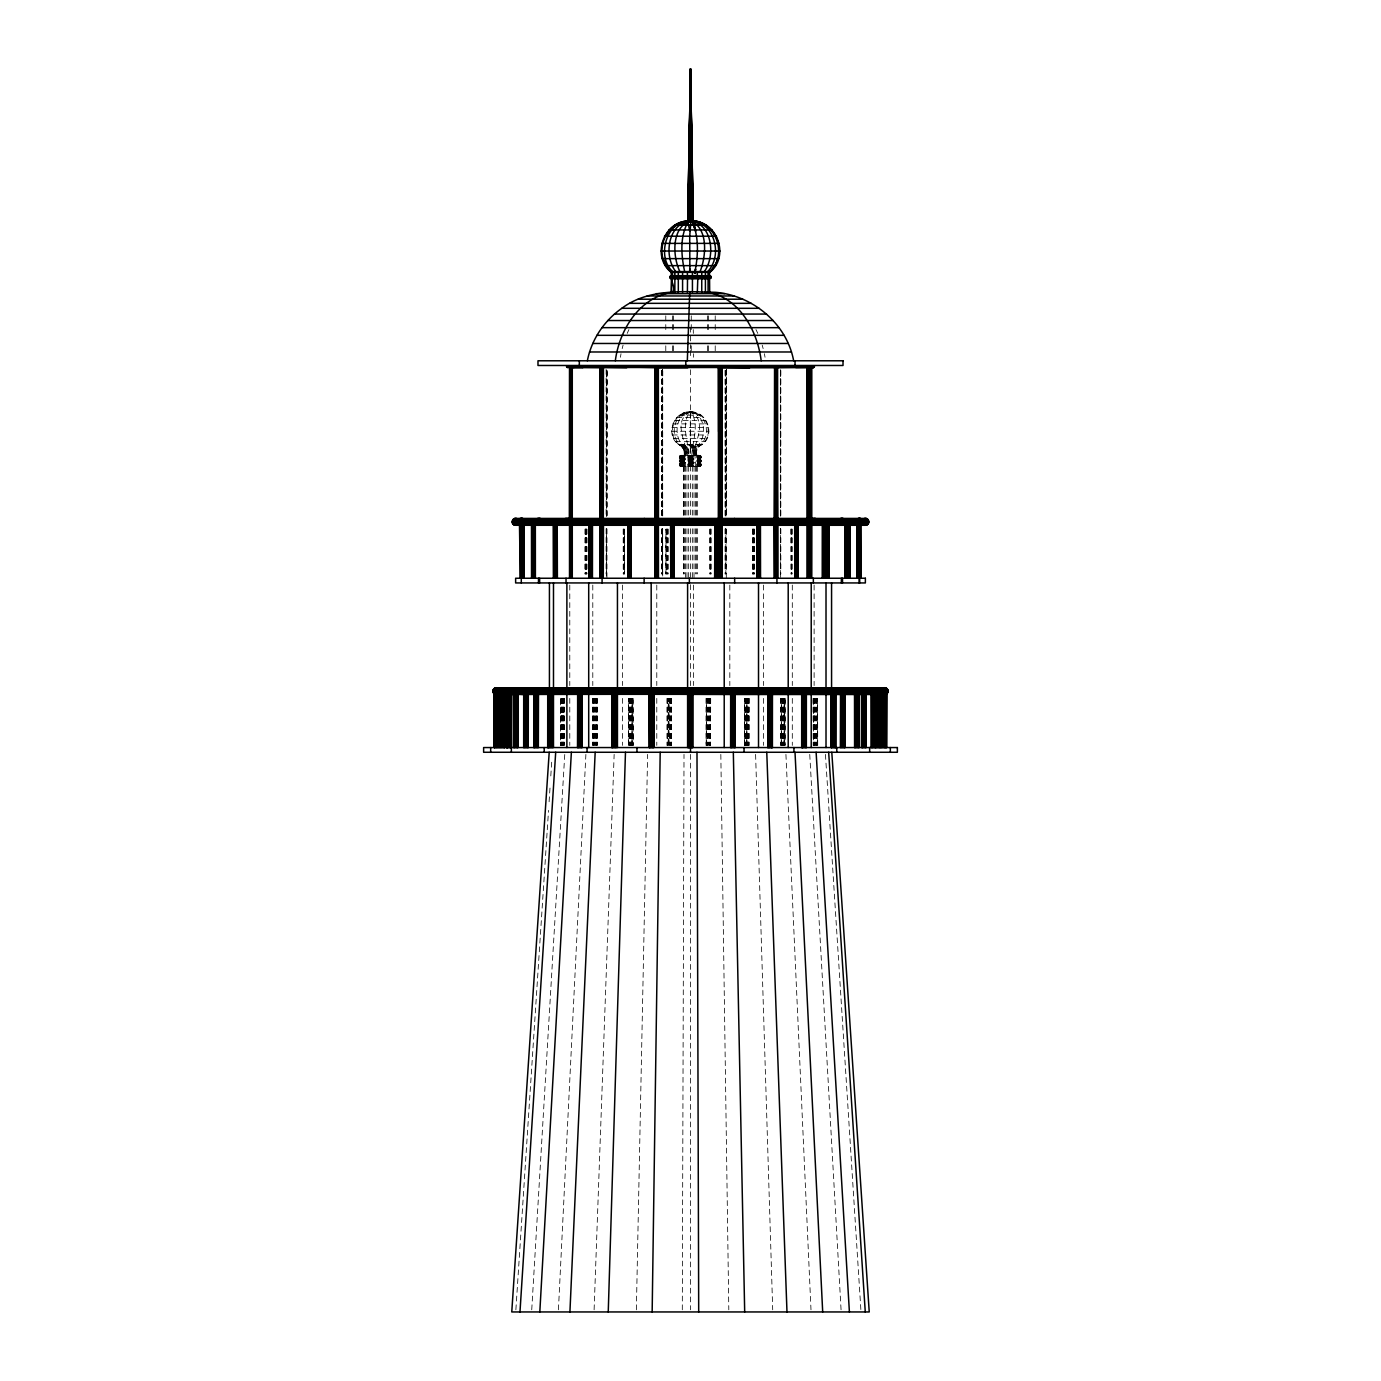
<?xml version="1.0" encoding="UTF-8"?>
<svg xmlns="http://www.w3.org/2000/svg" width="1381" height="1381" viewBox="0 0 1381 1381"><rect width="100%" height="100%" fill="white"/><g stroke="black" fill="none" stroke-linecap="round" stroke-linejoin="round"><path stroke-width="0.75" stroke-dasharray="5 3.75" d="M662.5 573.926L662.535 528.716L662.707 578.242M662.552 515.803L662.673 369.4M662.673 573.926L662.69 528.768M662.69 515.873L662.725 369.642M725.854 515.803L725.854 369.4L725.854 516.097M726.302 578.242L726.371 528.716M780.438 528.716L780.369 573.926L780.369 528.768M780.369 515.873L780.645 369.366L780.645 516.097M682.3 1309.792L684.009 754.406M636.365 1309.792L647.62 754.406M594.106 1309.792L614.148 754.406M558.425 1309.792L585.889 754.406M696.352 455.212C695.713 450.741 698.044 445.821 702.497 444.371C715.6 434.221 706.848 410.934 690.31 411.918C673.393 410.727 664.675 435.567 679.003 444.734C682.956 446.495 684.803 451.069 684.251 455.212M531.737 1309.792L564.76 754.406M515.873 1309.792L545.443 857.739M545.581 855.581L547.118 831.914M547.273 829.757L548.533 810.371M549.103 801.774L550.225 784.546M550.795 775.932L551.917 758.721M681.196 466.64C676.794 464.689 682.853 462.894 679.297 460.926C682.835 459.01 676.794 457.094 681.196 455.212L699.407 455.212C703.809 457.094 697.768 459.01 701.306 460.926C697.768 462.842 703.809 464.758 699.407 466.64M620.414 357.265L621.018 353.743M622.192 348.582L623.073 345.164M627.198 333.408L628.925 329.576M687.945 455.212L687.945 466.64M696.749 466.64C698.199 462.859 698.199 459.044 696.749 455.212M692.658 466.64L692.658 455.212M696.145 455.212C695.558 450.81 697.681 445.89 702.083 444.371C715.03 434.221 706.002 409.829 689.343 412.263C680.988 425.641 688.308 440.919 688.739 455.212M695.541 455.212C695.075 451.017 696.68 446.08 700.858 444.371C711.595 434.463 706.019 412.125 690.31 411.918C673.617 411.037 665.694 435.585 679.383 444.734C683.284 446.564 684.976 451.121 684.458 455.212M685.753 455.212L684.803 457.111L685.753 466.64M694.85 466.64L695.817 464.741L694.85 455.212M683.871 455.212C682.421 459.044 682.421 462.842 683.871 466.64M694.591 455.212C694.298 451.276 695.144 446.443 698.924 444.371C706.917 434.635 704.707 413.817 690.31 411.918C672.392 420.929 685.701 440.936 687.289 455.212M682.421 455.212C680.643 459.027 680.643 462.859 682.421 466.64M698.182 466.64C699.977 462.877 699.977 459.027 698.182 455.212M681.506 455.212C677.242 457.094 683.094 459.01 679.676 460.926C683.112 462.842 677.242 464.707 681.506 466.64M699.097 466.64C703.361 464.689 697.509 462.894 700.944 460.926C697.526 459.01 703.361 457.094 699.097 455.212M693.331 455.212C694.902 440.936 708.211 420.929 690.31 411.918C675.775 413.765 673.376 435.567 682.3 444.734C685.597 447.064 686.271 451.466 686.029 455.212M691.864 455.212C692.313 440.919 699.632 425.641 691.277 412.263C675.154 410.606 668.611 434.445 679.763 444.371C683.94 446.08 685.546 451.017 685.062 455.212M686.564 412.263L694.039 412.263M682.974 413.351L697.629 413.351M679.676 415.146L700.927 415.146M676.811 417.563L703.792 417.563M674.498 420.514L706.123 420.514M672.823 423.881L707.78 423.881M671.874 427.506L708.746 427.506M671.667 431.252L708.936 431.252M672.236 434.963L708.384 434.963M673.548 438.485L707.072 438.485M675.533 441.661L705.087 441.661M678.123 444.371L702.497 444.371M679.003 444.734L701.617 444.734M679.832 445.183L700.788 445.183M680.609 445.718L700.012 445.718M681.334 446.322L699.287 446.322M681.99 446.995L698.631 446.995M682.577 447.737L698.044 447.737M683.077 448.532L697.543 448.532M683.491 449.377L697.112 449.377M683.819 450.275L696.784 450.275M684.061 451.19L696.542 451.19M684.216 452.122L696.404 452.122M684.251 453.054L696.352 453.054M680.246 455.471L700.357 455.471M679.849 455.765L700.754 455.765M679.556 456.162L701.065 456.162M679.366 456.628L701.255 456.628M679.297 457.111L701.306 457.111M679.366 457.612L701.255 457.612M679.556 458.06L701.065 458.06M679.849 458.457L700.754 458.457M680.246 458.768L700.357 458.768M680.246 459.269L700.357 459.269M679.849 459.58L700.754 459.58M679.556 459.977L701.065 459.977M679.366 460.425L701.255 460.425M679.297 460.926L701.306 460.926M679.366 461.427L701.255 461.427M679.556 461.875L701.065 461.875M679.849 462.272L700.754 462.272M680.246 462.583L700.357 462.583M680.712 462.773L699.908 462.773M680.246 463.084L700.357 463.084M679.849 463.395L700.754 463.395M679.556 463.774L701.065 463.774M679.366 464.24L701.255 464.24M679.297 464.741L701.306 464.741M679.366 465.224L701.255 465.224M679.556 465.69L701.065 465.69M679.849 466.088L700.754 466.088M680.246 466.381L700.357 466.381M680.712 466.571L699.908 466.571M755.977 329.576L757.806 333.408M762.208 345.164L763.141 348.582M764.401 353.743L765.039 357.265M825.441 754.406L860.881 1309.792M809.749 754.406L841.064 1309.792M785.927 754.406L810.992 1309.792M755.597 754.406L772.704 1309.792M693.262 329.576L693.348 333.408M720.83 754.406L728.805 1309.792M693.625 353.743L693.642 357.265M606.88 515.873L606.932 369.4L606.76 516.097M606.587 515.873L606.483 369.642L606.483 516.097M606.639 573.926L606.604 528.768L606.483 578.242M817.707 745.412L817.604 698.389L817.31 745.412M817.189 698.389L817.189 745.412M816.896 698.389L816.741 745.412M816.378 698.389L816.188 745.412M815.601 698.389L815.791 745.412M814.98 698.389L815.187 745.412M814.583 698.389L814.583 745.412M814.117 585.078L814.117 685.563M814.117 698.389L814.393 745.412M813.875 698.389L814.048 745.412M813.582 698.389L813.582 745.412L813.254 698.389M813.081 698.389L813.185 745.412M792.297 585.078L792.297 685.563M792.297 698.389L792.297 745.412M792.211 529.113L792.159 573.961M791.779 529.113L791.727 573.961M791.417 529.113L791.417 573.961M791.123 529.113L791.365 573.961M790.933 529.113L790.95 573.961M785.237 698.389L785.047 745.412L784.995 698.389M784.598 698.389L784.701 745.412M783.648 698.389L783.648 745.412M783.528 698.389L783.528 745.412M783.044 698.389L783.044 745.412M782.923 698.389L782.923 745.412M782.44 698.389L782.319 745.412M781.87 698.389L781.75 745.412M780.817 370.401L780.817 516.097M780.817 528.958L780.817 573.944M780.99 698.389L780.921 745.412M780.645 528.716L780.645 578.242M780.628 698.389L780.697 745.412M780.369 369.642L780.351 516.097M763.555 585.078L763.555 685.563M763.555 698.389L763.555 745.412M754.285 529.113L754.285 573.961M754.233 529.113L754.233 573.961M753.784 529.113L753.836 573.961M753.405 529.113L753.405 573.961M753.353 529.113L753.353 573.961M753.008 529.113L753.042 573.961M752.731 529.113L752.559 573.961M752.507 529.113L752.507 573.961M749.175 698.389L749.106 745.412M748.899 698.389L748.813 745.412M748.537 698.389L748.537 745.412M748.433 698.389L748.433 745.412M748.053 698.389L748.053 745.412M747.932 698.389L747.932 745.412M747.501 698.389L747.501 745.412M747.363 698.389L747.363 745.412M746.292 698.389L746.292 745.412M746.137 698.389L746.137 745.412M745.705 698.389L745.705 745.412M745.585 698.389L745.585 745.412M745.205 698.389L745.101 745.412M744.825 698.389L744.825 745.412M744.566 745.412L744.532 698.389L744.463 745.412M729.824 585.078L729.824 685.563M726.302 369.642L726.302 516.097M725.491 370.401L725.491 516.097M725.491 528.958L725.491 573.944M725.06 370.401L725.06 516.097M725.06 528.958L725.06 573.944M715.22 315.835L715.22 332.959M715.22 345.802L715.22 352.224M711.111 529.113L711.163 573.961M710.697 529.113L710.732 573.961M710.68 698.389L710.559 745.412M710.335 529.113L710.369 573.961M710.49 698.389L710.283 745.412M710.076 529.113L710.058 573.961M710.162 698.389L710.162 745.412M709.834 529.113L709.886 573.961M709.713 698.389L709.869 745.412M709.178 698.389L709.351 745.412M708.764 698.389L708.574 745.412M708.522 315.835L708.522 332.959M708.522 345.802L708.522 352.224M708.142 698.389L707.97 745.412M707.435 315.835L707.435 332.959M707.435 345.802L707.435 352.224M707.383 698.389L707.538 745.412M706.865 698.389L707.003 745.412M706.554 745.412L706.554 698.389L706.226 745.412M706.019 698.389L706.036 745.412M697.319 466.381L697.319 515.855M697.319 528.768L697.56 573.926M696.611 466.381L696.611 515.855M696.611 528.768L696.611 573.926M695.489 466.381L695.489 515.855M695.489 528.768L695.489 573.926M694.022 466.381L694.022 515.855M694.022 528.768L694.022 578.242M693.4 585.078L693.4 685.563M692.33 466.381L692.33 515.855M692.33 528.768L692.33 578.242M691.26 315.835L691.26 332.959M691.26 345.802L691.26 352.224M690.5 327.193L690.5 348.461M690.5 350.601L690.5 356.971M690.5 369.78L690.5 515.924M690.5 528.768L690.5 578.242M690.5 584.681L690.5 685.649M690.5 754.406L690.5 1309.792M690.31 411.918L690.31 466.64M688.67 466.381L688.67 515.855M688.67 528.768L688.67 578.242M686.978 466.381L686.978 515.855M686.978 528.768L686.978 578.242M685.511 466.381L685.511 515.855M685.511 528.768L685.511 578.242M684.389 466.381L684.389 515.855M684.389 528.768L684.389 573.926M683.681 466.381L683.681 515.855M683.681 528.768L683.681 573.926M683.44 466.381L683.44 515.855M683.44 528.768L683.44 573.926M673.565 315.835L673.565 332.959M673.565 345.802L673.565 352.224M672.478 315.835L672.478 332.959M672.478 345.802L672.478 352.224M671.494 698.389L671.511 745.412M671.356 698.389L671.321 745.412M671.011 698.389L671.062 745.412M670.562 698.389L670.648 745.412M670.113 698.389L670.027 745.412M669.422 698.389L669.526 745.412M667.972 529.113L667.972 573.961M667.938 529.113L667.938 573.961M667.783 698.389L667.696 745.412M667.472 529.113L667.524 573.961M667.282 698.389L667.334 745.412M667.058 529.113L667.023 573.961M667.023 698.389L666.988 745.412M666.591 529.113L666.626 573.961M666.229 529.113L666.263 573.961M665.987 573.961L665.953 529.113L665.728 573.961M665.78 315.835L665.78 332.959M665.78 345.802L665.78 352.224M662.5 369.366L662.5 516.097M662.448 369.676L662.207 516.097M662.448 528.785L662.224 573.944M661.844 370.401L661.844 516.097M661.844 528.958L661.844 573.944M661.43 370.401L661.43 516.097M661.43 528.958L661.43 573.944M656.786 585.078L656.786 685.563M656.786 698.389L656.786 745.412M633.154 698.389L633.206 745.412L632.947 698.389M632.602 698.389L632.826 745.412M632.429 698.389L632.429 745.412M631.583 698.389L631.583 745.412M631.341 698.389L631.341 745.412M630.979 698.389L630.979 745.412M630.737 698.389L630.737 745.412M630.357 698.389L630.357 745.412M630.133 698.389L630.133 745.412M629.788 698.389L629.788 745.412M629.581 698.389L629.581 745.412M629.27 698.389L629.27 745.412M628.873 698.389L629.115 745.412M624.091 529.113L624.057 573.961M623.694 529.113L623.711 573.961M623.435 529.113L623.418 573.961M623.194 529.113L623.245 573.961M622.486 585.078L622.486 685.563M622.486 698.389L622.486 745.412M607.001 370.401L607.001 516.097M607.001 528.958L606.932 578.242M606.121 369.348L606.121 516.097M606.121 528.699L606.121 573.944M597.231 698.389L597.317 745.412M596.989 698.389L597.006 745.412M596.644 698.389L596.609 745.412M596.126 698.389L596.16 745.412M595.591 698.389L595.556 745.412M594.935 698.389L594.987 745.412M594.382 698.389L594.331 745.412M593.761 698.389L593.813 745.412M593.278 698.389L593.312 745.412M592.915 698.389L592.932 745.412M592.794 585.078L592.794 685.563M592.794 698.389L592.691 745.412M586.839 529.113L586.839 573.961M586.804 529.113L586.804 573.961M586.355 529.113L586.39 573.961M585.958 529.113L585.958 573.961M585.924 529.113L585.924 573.961M585.561 529.113L585.596 573.961M585.285 529.113L585.13 573.961M585.061 529.113L585.061 573.961M569.783 585.078L569.783 685.563M569.783 698.389L569.783 745.412M564.277 698.389L564.277 745.412M564 698.389L564 745.412M563.724 698.389L563.724 745.412M563.413 698.389L563.413 745.412M563.12 698.389L563.12 745.412M562.792 698.389L562.792 745.412M562.516 698.389L562.516 745.412M562.205 698.389L562.205 745.412M561.929 698.389L561.929 745.412M561.653 698.389L561.653 745.412M561.411 698.389L561.411 745.412M561.187 698.389L561.014 745.412M560.738 698.389L560.651 745.412L560.617 698.389M725.854 528.716L725.854 573.926L725.854 528.716M726.371 369.366L726.32 515.803L726.371 369.366M784.218 745.412L784.218 698.389L784.115 745.412M781.37 745.412L781.37 698.389L781.283 745.412M746.897 745.412L746.897 698.389L746.741 745.412M668.922 745.412L668.922 698.389L668.818 745.412M668.318 745.412L668.318 698.389L668.231 745.412M632.135 745.412L632.135 698.389L631.928 745.412M628.562 745.412L628.614 698.389L628.51 745.412M624.505 573.961L624.505 529.113L624.471 573.961"/><path stroke-width="1.5" d="M603.307 517.961L603.445 367.053L602.185 366.12L602.185 518.238M654.853 517.84L654.836 366.12L654.974 518.03M657.908 524.366L657.857 578.242L657.857 524.676M657.908 517.892L657.857 366.12L657.857 518.238M658.185 524.469L658.133 578.242L658.133 524.4M658.185 518.03L658.202 366.828M658.357 524.469L658.357 578.242L658.305 524.417M658.305 366.12L658.357 518.03L658.305 366.12L658.34 367.519L687.962 367.519L687.962 365.689M690.414 221.167L690.5 69.05L693.262 221.167L687.738 221.167L690.5 69.05L693.193 221.167L690.5 69.05L687.807 221.167L690.5 69.05L692.347 184.743M718.552 578.242L718.586 524.417M718.638 366.828L718.552 518.03L718.552 366.12C717.723 368.503 721.193 367.588 719.95 365.689M774.223 578.242L774.275 524.469M774.275 518.03L774.689 366.12L774.568 518.03M776.951 578.242L776.951 524.487L776.933 582.937M776.968 518.03L777.02 366.12M690.327 109.738L690.5 69.05L692.848 221.167L692.554 197.604M689.706 221.167L690.5 69.05L691.035 109.755M774.206 367.053L775.052 366.12M687.324 360.786L689.74 292.289M689.05 221.167L690.5 69.05L692.399 221.167M689.482 186.746L689.81 150.374M689.378 524.245L689.361 525.281L689.361 518.427M721.849 518.03L721.78 366.12L721.952 518.238M689.033 186.746L689.81 124.687M807.315 366.586L808.299 367.484L808.748 366.12M583.542 366.586L571.682 367.519L571.924 366.12L571.682 367.519L570.716 366.586L571.043 517.961M652.16 1311.95L660.187 752.265M688.48 221.167L690.5 69.05L690.88 109.686M814.169 365.93C815.498 368.589 808.213 368.779 810.785 366.12L810.785 517.961M688.411 203.87L688.152 221.167L690.5 69.05L691.812 221.167M688.687 186.746L690.5 69.05L690.707 109.703M749.935 365.689L749.814 367.519L721.78 367.501L721.987 366.12L721.987 518.03M608.244 1311.95L625.472 752.265M572.286 366.12L572.269 517.961M654.887 366.828L654.905 518.238M654.887 366.586L654.991 367.519L601.046 366.586L720.002 365.775M569.921 1311.95L595.176 752.265M539.816 1311.95L571.371 752.265M519.981 1311.95L555.697 752.265M549.206 752.265L511.764 1311.95L869.236 1311.95L831.794 752.265M627.285 366.586L626.939 367.484L602.599 367.242L602.617 366.12L602.617 517.961M689.585 271.574L689.81 268.863M656.079 365.775L656.027 367.242L720.053 367.242L718.724 367.242L718.828 366.12L718.724 517.944M717.844 241.589C714.823 230.575 704.673 221.875 693.245 221.012C717.602 221.892 729.151 255.709 710.732 271.574L670.268 271.574C651.884 255.727 663.363 221.961 687.686 221.012C663.64 222.376 653.092 255.796 670.786 271.574M777.624 518.238L777.175 366.12L777.175 518.238M516.615 518.427C511.747 516.977 510.418 525.384 515.579 525.281L865.421 525.281C870.582 525.384 869.253 516.977 864.385 518.427M496.331 694.436C490.652 694.505 493.017 685.425 497.937 688.239M695.161 273.542L695.644 269.002L694.591 273.3C698.147 256.624 699.252 237.895 692.451 221.927C668.041 216.627 655.043 255.899 672.668 271.574M811.113 517.84L811.027 366.586M669.854 277.149L671.321 275.682L709.679 275.682L711.146 277.149L709.679 278.617L671.321 278.617L669.854 277.149L711.146 277.149M671.856 275.734L670.027 277.149L671.856 278.565M692.433 292.289L692.433 272.368M709.144 278.565L710.973 277.149L709.144 275.734M568.437 366.586L567.246 367.484L566.831 365.93M777.624 366.12L777.451 518.238M775.397 517.892L775.207 366.12L775.052 517.961M884.669 694.436C890.348 694.505 887.983 685.425 883.063 688.239M718.897 366.828L719 518.238M615.322 360.786C619.24 330.007 639.576 297.001 672.478 292.289C677.191 288.042 667.541 277.08 673.168 275.872M587.357 360.786C591.431 339.64 604.239 320.634 621.813 308.308C648.621 288.146 683.802 291.702 715.22 292.289C752.438 295.206 786.842 323.534 793.643 360.786M572.425 366.828L571.458 367.484M718.552 367.501L657.943 367.519M644.789 524.245C642.994 527.3 642.303 518.531 644.392 518.427M740.32 693.987L741.666 691.121L740.337 688.239M700.081 271.574C706.33 256.158 708.66 227.036 689.62 220.701C715.237 219.303 728.547 254.708 709.886 271.574M687.393 292.289L687.514 278.427M718.051 258.627L714.961 265.635L710.214 271.574M775.293 366.828L750.211 367.053M696.956 276.114L697.854 277.149L697.319 292.289M777.365 518.03L776.778 367.519L808.748 367.225L808.903 366.12L808.748 517.961M704.362 271.574C715.772 255.796 712.389 223.273 689.706 220.701C714.322 220.77 723.454 255.209 707.711 271.574M692.572 221.927L693.331 220.701L694.091 221.461L695.644 231.387L692.054 221.461L690.241 220.701L688.049 221.927C679.694 236.755 681.161 255.468 684.665 271.574M640.68 693.987L639.334 691.121L640.663 688.239M582.299 365.775L582.92 367.484M665.573 236.203L668.801 231.507M701.134 276.114L702.618 277.149L701.134 278.185M569.369 524.245L567.626 525.281L565.882 524.279M816.758 524.279L814.997 525.281L813.219 524.245M567.781 524.245C563.569 528.474 561.515 517.478 566.728 518.427M658.34 367.519L687.962 367.484M675.758 271.574C663.243 255.658 668.024 222.6 691.277 220.701L686.909 221.461L688.946 221.461M682.887 275.872L681.972 277.149L682.887 278.427M499.646 694.436L730.67 694.056M639.8 693.987L688.463 694.315L495.434 694.315M675.706 278.185C672.374 280.222 674.17 273.041 676.017 276.77M844.706 524.279L842.565 525.281L840.39 524.245M541.749 524.245L539.591 525.281L537.451 524.279M540.61 524.245C535.638 528.819 533.066 517.202 539.332 518.427M669.889 229.954L675.602 225.086L687.807 221.012M709.213 278.427L709.213 275.872M687.393 278.617L687.393 272.368M594.279 693.987C590.792 695.955 590.705 686.288 594.21 688.239M860.035 525.177L862.486 521.811L859.931 518.427M862.141 524.279L859.172 525.281L856.755 524.245M786.79 688.239C790.295 686.288 790.208 695.955 786.721 693.987M522.709 525.16L524.245 524.245M520.361 525.177L523.658 524.245M518.082 524.245L515.579 525.281M678.779 278.427L677.363 277.149L678.779 275.872M554.42 693.987C549.724 696.507 549.586 685.753 554.333 688.239M826.667 688.239C831.414 685.753 831.276 696.507 826.58 693.987M553.557 524.745L555.076 524.193L555.076 578.242M704.845 275.872L706.571 277.149L704.845 278.427M678.761 224.309L688.618 221.012M734.416 518.427C736.401 518.565 735.745 527.266 734.036 524.245M571.924 367.484L583.127 367.398L572.097 367.398M523.831 693.987C518.22 696.853 518.048 685.408 523.727 688.239M857.273 688.239C861.744 685.701 863.557 694.367 858.654 694.436L871.584 694.436M504.6 693.987C498.437 697.042 498.23 685.218 504.497 688.239M876.503 688.239C882.77 685.218 882.563 697.042 876.4 693.987M655.077 367.484L602.979 367.501M690.759 220.701L689.879 220.701M690.068 220.701L691.294 220.701C671.252 226.139 672.357 256.106 679.849 271.574M808.731 367.242L796.457 367.053L796.164 365.775M776.467 518.427C780.196 517.944 778.832 527.922 775.725 524.245M626.801 365.654L626.681 367.484L602.755 367.398M668.715 293.307L671.943 292.634M567.073 518.427L568.351 518.427M690.983 220.701L689.706 236.203L689.879 271.574M812.649 518.427C817.811 517.495 815.791 528.457 811.631 524.245M814.272 518.427L815.567 518.427M538.901 518.427L540.472 518.427M840.528 518.427C846.76 517.202 844.205 528.802 839.251 524.245M841.668 518.427L843.239 518.427M707.711 275.734L709.42 277.149L707.711 278.565M521.069 518.427L521.949 518.307M671.718 278.565L671.321 292.289M810.319 367.501L813.754 367.484M858.171 518.427L859.638 518.307M690.517 109.703L690.5 69.05L691.139 221.167L698.009 221.927L702.653 224.309M692.382 220.995L691.139 221.064M570.232 366.12L578.156 365.982M721.883 367.519L774.689 367.501L774.948 518.03M776.157 365.93L796.336 365.93L722.194 365.93M720.088 366.12L750.125 365.93M749.814 367.519L721.486 367.242L814.169 367.242L809.611 367.225M734.882 694.022L741.2 693.987M658.15 367.242L687.945 366.586M692.054 221.461L694.091 221.461M681.972 221.927L699.028 221.927M693.694 224.188L694.798 224.188M674.946 225.086L706.054 225.086M668.974 229.954L712.026 229.954M664.485 236.203L716.515 236.203M661.741 243.384L719.259 243.384M660.981 251.031L720.019 251.031M662.224 258.627L718.776 258.627M665.383 265.635L715.617 265.635M709.679 272.368L671.321 272.368L671.718 275.734M670.596 275.872L710.404 275.872M670.286 276.114L710.714 276.114M670.061 276.424L710.939 276.424M669.906 276.77L711.094 276.77M669.906 277.529L711.094 277.529M670.061 277.892L710.939 277.892M670.286 278.185L710.714 278.185M670.596 278.427L710.404 278.427M656.355 293.652L724.645 293.652M647.137 295.966L733.863 295.966M638.246 299.211L742.754 299.211M629.771 303.337L751.229 303.337M621.813 308.308L759.187 308.308M614.459 314.057L766.541 314.057M607.813 320.53L773.187 320.53M601.926 327.66L779.074 327.66M596.885 335.324L784.115 335.324M592.742 343.472L788.258 343.472M589.566 351.982L791.434 351.982M722.142 365.775L776.018 365.775M582.126 365.93L599.13 365.93M601.253 365.93L720.053 365.93M566.59 366.345L814.41 366.345M566.555 366.586L600.096 366.586M601.046 366.586L809.559 366.586M809.853 366.586L814.445 366.586M566.59 366.828L600.114 366.828M601.08 366.828L814.41 366.828M566.676 367.053L600.165 367.053M601.149 367.053L814.324 367.053M571.026 367.519L600.977 367.519L566.831 367.242L569.904 367.26M721.521 367.519L775.69 367.519M776.778 367.519L808.662 367.519M514.785 518.427L866.215 518.427M513.939 518.773L867.061 518.773M513.197 519.342L867.803 519.342M512.627 520.067L868.373 520.067M512.265 520.913L868.735 520.913M512.127 521.811L868.873 521.811M512.23 522.709L868.77 522.709M512.575 523.554L868.425 523.554M513.111 524.279L867.889 524.279M513.836 524.832L867.164 524.832M514.664 525.177L866.336 525.177M495.313 687.911L885.687 687.911M494.502 688.239L886.498 688.239M493.794 688.774L887.206 688.774M493.259 689.464L887.741 689.464M492.931 690.258L888.069 690.258M492.827 691.121L888.173 691.121M492.965 691.967L888.035 691.967M493.328 692.779L887.672 692.779M493.88 693.452L611.593 693.452M615.909 693.452L887.12 693.452M494.605 693.987L886.395 693.987M885.566 694.315L692.502 694.315L730.325 694.436M734.502 694.436L802.396 694.436M806.642 694.436L854.546 694.436M878.057 694.436L881.354 694.436M567.246 367.484L570.457 367.519M775.052 367.242L776.26 366.12M813.513 367.519L812.563 366.586M522.829 518.427C518.117 516.563 515.752 524.815 520.965 525.177M865.421 525.281L862.918 524.245M859.051 518.307L860.518 518.427M708.522 292.289L713.666 293.307M707.435 292.289C739.577 297.536 757.53 331.026 761.19 360.786M602.565 518.427C598.75 517.91 600.148 527.956 603.307 524.245L603.255 578.242L603.428 524.4M519.463 524.279L520.326 578.242M692.796 694.436L692.779 747.553M688.152 694.384L688.221 747.553M668.784 268.604L664.157 260.37M687.669 220.701L689.81 231.266M794.955 366.586L795.767 367.519L808.282 367.501L808.282 366.12L808.075 518.03M718.88 247.216L719.259 251.031M657.995 366.828L658.133 517.944M828.669 752.265L865.266 1311.95M816.119 752.265L849.401 1311.95M795.007 752.265L822.696 1311.95M766.766 752.265L786.98 1311.95M733.328 752.265L744.687 1311.95M691.173 120.475L692.036 184.743M691.19 141.777L691.605 184.553M556.163 524.849L556.336 578.242M808.61 518.03L807.868 366.12L807.85 518.03M808.627 524.469L808.748 578.242L808.748 524.4M696.991 752.265L698.7 1311.95M571.682 366.12L571.924 518.03M811.113 524.297L811.165 578.242L811.165 524.676M808.903 367.053L809.111 517.892M809.128 524.366L809.197 578.242L809.197 524.676M807.764 517.944L807.488 366.12L807.488 517.944M807.764 524.417L807.868 578.242L807.868 524.469M777.382 524.469L777.451 578.242L777.451 524.4M775.432 524.297L775.466 578.242L775.466 524.676M775.328 366.586L775.432 518.376L775.466 366.12M775.432 524.78L775.466 578.242M774.965 524.469L775.052 578.242L775.052 524.417M722.004 524.469L722.004 578.242M721.831 524.469L721.883 578.242L722.004 524.4M718.483 366.12L718.638 431.701M654.957 524.469L654.836 578.242L655.077 524.469M570.716 366.586L570.94 518.376M890.331 747.553L890.331 752.265M886.637 747.553L886.688 691.967L886.447 747.553M886.291 691.967L886.101 747.553M885.635 694.108L885.635 747.553M884.755 691.967L884.738 747.553M884.306 691.967L884.306 747.553M883.771 691.967L883.771 747.553M883.167 691.967L883.167 747.553M882.563 691.967L882.563 747.553M881.958 691.967L881.958 747.553M881.458 694.108L881.441 747.553M881.026 694.108L881.009 747.553M880.715 694.108L880.698 747.553L880.56 694.108M880.163 694.108L880.163 747.553M879.939 694.108L879.921 747.553M879.559 694.108L879.559 747.553M879.058 694.108L879.076 747.553M878.506 694.108L878.506 747.553M877.902 694.108L877.902 747.553M877.298 694.108L877.298 747.553M876.728 694.108L876.728 747.553M876.245 694.108L876.245 747.553M875.917 691.967L875.865 747.553M875.537 691.967L875.537 747.553M875.122 691.967L875.381 747.553M874.933 694.108L874.933 747.553M874.605 691.967L874.605 747.553M874.035 691.967L874.035 747.553M873.413 691.967L873.413 747.553M872.809 691.967L872.809 747.553M872.274 691.967L872.274 747.553M872.067 694.108L872.067 747.553M871.653 694.108L871.808 747.553M871.48 694.108L871.376 747.553L871.29 694.108M869.65 747.553L869.65 752.265M866.129 694.108L866.06 747.553M865.801 694.108L865.801 747.553M865.576 694.108L865.404 747.553M864.886 694.108L864.886 747.553M864.316 694.108L864.316 747.553M863.695 694.108L863.695 747.553M863.09 694.108L863.09 747.553M862.538 694.108L862.538 747.553M862.262 694.108L862.262 747.553M862.072 694.108L862.072 747.553M861.865 694.108L861.589 747.553L861.485 694.108M860.743 524.849L860.915 578.242M860.484 524.849L860.708 578.242M860.415 524.849L860.277 578.242M860.087 524.849L860.052 578.242M859.69 524.849L859.707 582.937M859.241 524.849L859.103 582.937M859.12 691.967L859.137 747.553M858.775 524.849L858.775 578.242M858.878 691.967L858.913 747.553M858.499 691.967L858.55 747.553M858.292 524.849L858.153 578.242M857.981 524.849L857.929 578.242M857.998 691.967L857.998 747.553M857.687 524.849L857.722 578.242M857.515 524.849L857.342 578.242M857.428 691.967L857.428 747.553M857.066 524.849L857.066 578.242M856.807 524.849L856.859 578.242M856.824 691.967L856.824 747.553M856.203 691.967L856.203 747.553M855.65 691.967L855.65 747.553M855.236 694.108L855.167 747.553M854.804 694.108L854.839 747.553M854.511 694.108L854.58 747.553M850.178 524.849L850.161 578.242M850.005 524.849L850.005 578.242M849.729 524.849L849.729 578.242M849.384 524.849L849.384 578.242M848.952 524.849L848.952 578.242M848.504 524.849L848.504 578.242M848.038 524.849L848.038 578.242M847.623 524.849L847.623 578.242M847.244 578.242L847.244 524.849L846.916 578.242M846.639 524.849L846.76 578.242M846.19 524.849L846.19 578.242M845.759 524.849L845.759 578.242M845.707 524.849L845.707 578.242M845.396 524.849L845.345 578.242M844.913 524.849L844.896 578.242M845.034 747.553L845.051 694.108L844.861 747.553M844.844 524.849L844.844 578.242M844.551 694.108L844.602 747.553M844.171 694.108L844.171 747.553M843.636 694.108L843.636 747.553M843.049 694.108L843.049 747.553M842.514 578.242L842.514 582.937M842.445 694.108L842.445 747.553M841.84 694.108L841.84 747.553M841.357 578.242L841.357 582.937M841.305 694.108L841.253 747.553M840.822 694.108L840.856 747.553M840.528 694.108L840.373 747.553M836.782 747.553L836.782 752.265M835.695 747.553L835.695 691.967L835.591 747.553M835.332 694.108L835.332 747.553M835.073 691.967L834.953 747.553M834.607 691.967L834.607 747.553M834.055 691.967L834.055 747.553M833.451 691.967L833.451 747.553M832.829 691.967L832.829 747.553M832.26 691.967L832.26 747.553M831.759 694.108L831.759 747.553M831.569 582.937L831.569 687.686M831.569 694.108L831.621 747.553M831.276 694.108L831.362 747.553M830.999 694.108L831.051 747.553M828.842 524.849L828.79 578.242L828.617 524.849M828.289 524.849L828.358 578.242M827.564 524.849L827.564 578.242M827.115 524.849L827.115 578.242M826.667 524.849L826.667 578.242M826.011 582.937L826.011 687.686M826.011 694.108L826.011 747.553M825.855 524.849L825.838 578.242M825.044 524.849L825.044 578.242M824.612 524.849L824.612 578.242M824.164 524.849L824.164 578.242M823.697 524.849L823.697 578.242M823.266 524.849L823.266 578.242M822.869 524.849L822.903 578.242M822.593 524.849L822.61 578.242M822.437 524.849L822.368 578.242M813.34 578.242L813.34 582.937M811.614 366.12L811.614 518.238M811.665 524.676L811.614 578.242M811.441 366.12L811.424 518.238M811.441 524.676L811.424 578.242M811.165 366.12L811.165 518.238M811.217 582.937L811.217 687.686M811.217 694.108L811.217 747.553M810.785 524.4L810.785 578.242M810.44 518.238L810.44 366.12L810.267 518.238M810.44 578.242L810.509 524.676L810.267 578.242M809.991 366.12L809.991 518.238M810.077 524.487L809.991 578.242M809.629 366.12L809.629 518.238M809.629 524.676L809.629 578.242M809.197 366.12L809.197 518.238M808.282 524.469L808.075 578.242M807.488 524.4L807.488 578.242M807.212 366.12L807.212 518.238M807.212 524.676L807.212 578.242M806.366 691.967L806.349 747.553M806.228 691.967L806.176 747.553M805.848 691.967L805.934 747.553M805.399 691.967L805.399 747.553M804.864 691.967L804.864 747.553M804.26 691.967L804.26 747.553M803.656 691.967L803.656 747.553M803.069 691.967L803.069 747.553M802.654 694.108L802.654 747.553M802.534 691.967L802.534 747.553M802.119 691.967L802.206 747.553M801.878 694.108L801.826 747.553M801.705 694.108L801.688 747.553M798.235 524.849L798.166 578.242M797.976 524.849L797.752 578.242L797.7 524.849M797.407 524.849L797.407 578.242M796.975 524.849L796.975 578.242M796.526 524.849L796.526 578.242M796.06 524.849L796.06 578.242M795.629 524.849L795.629 578.242M795.266 524.849L795.266 578.242M795.024 360.786L795.024 365.482M794.973 524.849L794.921 578.242M794.714 524.849L794.765 578.242M793.937 747.553L793.937 752.265M788.206 582.937L788.206 687.686M788.206 694.108L788.206 747.553M777.624 524.676L777.624 578.242M777.175 524.469L777.175 578.242M776.812 366.12L776.812 518.238M776.381 366.12L776.381 518.238M776.381 524.676L776.381 578.242M775.932 366.12L775.932 518.238M775.932 524.676L775.932 578.242M774.568 578.242L774.223 524.4M772.428 691.967L772.411 747.553M772.272 691.967L772.221 747.553M771.996 691.967L771.91 747.553M771.565 691.967L771.565 747.553M771.461 694.108L771.461 747.553M771.047 691.967L771.047 747.553M770.46 691.967L770.46 747.553M769.838 691.967L769.838 747.553M768.699 691.967L768.699 747.553M768.268 691.967L768.181 747.553M767.94 691.967L767.888 747.553M767.767 694.108L767.75 747.553M760.448 524.849L760.499 578.242M760.24 524.849L760.292 578.242M759.671 524.849L759.671 578.242M759.239 524.849L759.239 578.242M758.79 524.849L758.79 578.242M758.324 524.849L758.324 578.242M758.514 582.937L758.514 687.686M758.514 694.108L758.514 747.553M757.893 524.849L757.893 578.242M757.461 524.849L757.53 578.242M757.237 524.849L757.185 578.242M757.03 524.849L757.047 578.242M744.048 747.553L744.048 752.265M735.193 694.108L735.244 747.553M734.882 691.967L734.985 747.553M734.657 578.242L734.657 582.937M734.485 691.967L734.623 747.553M734.157 694.108L734.157 747.553L733.984 691.967M733.415 691.967L733.415 747.553M732.793 691.967L732.793 747.553M732.189 691.967L732.189 747.553M731.637 691.967L731.637 747.553M731.17 691.967L731.17 747.553M730.808 691.967L730.912 747.553M730.653 694.108L730.601 747.553M724.214 582.937L724.214 687.686M724.214 694.108L724.214 747.553M721.503 366.12L721.503 518.238M721.503 524.676L721.503 578.242M721.141 366.12L721.141 518.238M721.141 524.676L721.141 578.242M720.709 366.12L720.709 518.238M720.709 524.676L720.709 578.242M720.261 366.12L720.261 518.238M720.261 524.676L720.261 578.242M719.794 366.12L719.794 518.238M719.794 524.676L719.794 578.242M719.363 366.12L719.363 518.238M719.363 524.676L719.363 578.242M719 524.676L719 578.242M718.724 524.417L718.724 578.242M718.085 524.849L718.12 578.242M717.896 524.849L717.947 578.242M717.688 524.849L717.619 578.242M717.326 524.849L717.326 578.242M716.912 524.849L716.912 578.242M716.446 524.849L716.446 578.242M715.997 524.849L715.997 578.242M715.565 524.849L715.565 578.242M715.185 524.849L715.185 578.242M714.909 578.242L714.909 524.849L714.633 578.242M709.523 272.368L709.679 292.289M708.073 272.368L708.073 292.289M705.415 272.368L705.415 292.289M701.755 272.368L701.755 275.682M701.755 278.617L701.755 292.289M697.319 272.368L697.319 275.682M692.537 691.967L692.537 747.553M692.157 691.967L692.157 747.553M691.674 691.967L691.674 747.553M691.104 691.967L691.104 747.553M690.5 687.807L690.5 752.265M689.896 691.967L689.896 747.553M689.361 578.242L689.361 582.937M689.326 691.967L689.326 747.553M688.843 691.967L688.843 747.553M688.463 691.967L688.463 747.553M687.6 582.937L687.6 687.686M687.6 694.108L687.6 747.553M685.805 360.786L685.805 365.482M682.577 272.368L682.577 275.682M682.577 278.617L682.577 292.289M678.313 272.368L678.313 292.289M674.86 272.368L674.86 275.682M674.86 278.617L674.86 292.289M674.014 524.849L674.083 578.242M673.876 524.849L673.824 578.242M673.531 524.849L673.6 578.242M673.255 524.849L673.255 578.242M672.823 524.849L672.823 578.242M672.478 272.368L672.478 275.682M672.374 524.849L672.374 578.242M671.908 524.849L671.805 578.242M671.477 272.368L671.477 275.682M671.477 278.617L671.477 292.289M671.477 524.849L671.477 578.242M671.39 524.849L671.39 578.242M671.028 524.849L671.114 578.242M670.562 524.849L670.769 578.242M657.494 366.12L657.494 518.238M657.494 524.676L657.494 578.242M657.063 366.12L657.063 518.238M657.063 524.676L657.063 578.242M656.614 366.12L656.614 518.238M656.614 524.676L656.614 578.242M656.165 366.12L656.165 518.238M656.165 524.676L656.165 578.242M655.733 366.12L655.733 518.238M655.733 524.676L655.733 578.242M655.371 366.12L655.371 518.238M655.371 524.676L655.371 578.242M655.077 366.12L655.077 518.238M653.852 694.108L653.852 747.553L653.61 694.108M653.472 694.108L653.472 747.553M653.265 691.967L653.075 747.553M652.799 691.967L652.246 747.553M652.557 694.108L652.557 747.553M651.659 691.967L651.659 747.553M651.176 582.937L651.176 687.686M651.038 691.967L651.038 747.553M650.451 691.967L650.451 747.553M649.95 691.967L649.95 747.553M649.553 691.967L649.76 747.553M649.277 691.967L649.415 747.553M649.156 694.108L649.208 747.553M644.133 578.242L644.133 582.937M636.952 747.553L636.952 752.265M631.186 524.849L631.221 578.242M630.962 524.849L631.013 578.242M630.754 524.849L630.668 578.242M630.392 524.849L630.392 578.242M629.978 524.849L629.978 578.242M629.512 524.849L629.512 578.242M628.942 524.849L629.063 578.242M628.631 524.849L628.631 578.242L628.251 524.849M628.182 524.849L628.182 578.242M627.751 524.849L627.906 578.242M617.445 582.937L617.445 687.686M617.445 694.108L617.445 747.553M616.444 694.108L616.444 747.553M615.961 691.967L615.995 747.553M615.512 691.967L615.563 747.553M614.994 691.967L614.994 747.553M614.39 691.967L614.39 747.553M613.768 691.967L613.768 747.553M613.181 691.967L613.181 747.553M612.663 691.967L612.663 747.553M612.232 691.967L612.266 747.553M611.921 691.967L611.956 747.553M611.783 691.967L611.783 747.553M603.255 366.12L603.255 518.013M602.979 366.12L603.1 518.03M602.979 524.469L603.1 578.242M602.617 524.417L602.617 578.242M602.185 524.676L602.081 582.937M601.736 366.12L601.736 518.238M601.736 524.676L601.736 578.242M601.27 366.12L601.27 518.238M601.27 524.676L601.27 578.242M600.856 366.12L600.856 518.238M600.856 524.676L600.856 578.242M600.493 366.12L600.493 518.238M600.493 524.676L600.493 578.242M600.2 366.12L600.2 518.238M600.2 524.676L600.2 578.242M600.027 366.12L600.027 518.238M600.027 524.676L600.027 578.242M592.484 524.849L592.432 578.242M592.207 524.849L592 578.242M591.914 524.849L591.914 578.242M591.655 524.849L591.655 578.242M591.223 524.849L591.223 578.242M590.775 524.849L590.775 578.242M590.308 524.849L590.308 578.242M589.877 524.849L589.877 578.242M589.514 524.849L589.514 578.242M589.221 524.849L589.169 578.242L588.962 524.849M588.703 582.937L588.703 687.686M588.703 694.108L588.703 747.553M587.063 747.553L587.063 752.265M582.04 694.108L582.126 747.553M581.746 691.967L581.746 747.553M581.332 691.967L581.332 747.553M580.814 691.967L580.814 747.553M580.244 691.967L580.244 747.553M579.623 691.967L579.623 747.553M579.33 360.786L579.33 365.482M579.019 691.967L579.019 747.553M578.484 691.967L578.484 747.553M578.018 691.967L578.018 747.553M577.879 747.553L577.69 691.967L577.5 747.553M572.286 524.4L572.286 578.242M571.924 524.469L571.924 578.242M570.577 366.12L570.577 518.238M570.577 524.676L570.577 578.242M570.163 366.12L570.163 518.238M570.163 524.676L570.163 578.242M569.801 366.12L569.801 518.238M569.801 524.676L569.801 578.242M569.507 366.12L569.335 518.238M569.507 524.676L569.507 578.242M566.883 582.937L566.883 687.686M566.883 694.108L566.883 747.553M566.037 578.242L566.037 582.937M557.216 524.849L557.389 578.242M556.94 524.849L556.94 578.242M556.785 524.849L556.785 578.242M556.336 524.849L556.578 578.242M555.542 523.675L555.542 578.242M554.627 524.469L554.627 578.242M554.454 524.849L554.437 578.242M554.195 524.642L554.161 578.242M553.833 524.745L553.833 578.242M553.557 523.71L553.557 578.242L553.384 524.21M553.488 582.937L553.488 687.686M553.488 694.108L553.488 747.553M552.314 694.108L552.383 747.553M552.037 694.108L552.296 747.553M551.727 694.108L551.727 747.553L551.658 691.967M551.157 691.967L551.157 747.553M550.587 691.967L550.587 747.553M549.983 691.967L549.983 747.553M549.431 582.937L549.431 687.686M549.379 691.967L549.379 747.553M548.896 694.108L548.896 747.553M548.809 691.967L548.809 747.553M548.326 691.967L548.412 747.553M548.015 694.108L548.015 747.553M547.774 747.553L547.739 691.967L547.687 747.553M544.218 747.553L544.218 752.265M539.643 578.242L539.643 582.937M538.486 578.242L538.486 582.937M538.486 694.108L538.331 747.553M538.02 694.108L538.02 747.553M537.589 694.108L537.589 747.553M537.054 694.108L537.054 747.553M536.467 694.108L536.467 747.553M535.845 694.108L535.845 747.553M535.345 524.849L535.396 578.242M535.172 524.849L535.155 578.242M535.258 694.108L535.258 747.553M534.896 524.849L534.965 578.242M534.499 524.849L534.499 578.242M534.723 694.108L534.723 747.553M534.292 694.108L534.292 747.553M534.102 524.849L534.136 578.242M533.981 694.108L533.981 747.553M533.722 524.849L533.722 578.242M533.826 694.108L533.826 747.553M533.256 524.849L533.256 578.242M532.807 524.849L532.807 578.242M532.375 524.849L532.375 578.242M531.944 524.849L532.013 578.242M531.737 524.849L531.737 578.242M531.495 524.849L531.547 578.242M528.319 694.108L528.25 747.553M528.043 694.108L528.043 747.553M527.68 694.108L527.68 747.553M527.214 694.108L527.214 747.553M526.662 691.967L526.662 747.553M526.057 691.967L526.057 747.553M525.436 691.967L525.436 747.553M524.866 691.967L524.866 747.553M524.366 691.967L524.366 747.553M523.865 524.849L523.917 578.242M523.969 691.967L523.882 747.553M523.692 524.849L523.796 578.242M523.71 691.967L523.675 747.553M523.399 524.849L523.416 578.242M523.054 524.849L523.036 578.242M522.916 524.849L522.916 578.242M522.484 524.849L522.484 578.242M522.035 524.849L522.035 578.242M521.586 524.849L521.586 578.242M521.276 524.849L521.293 582.937M521.138 524.849L521.155 578.242M520.913 524.849L520.775 578.242M520.637 524.849L520.395 578.242M517.979 694.108L517.944 747.553M517.564 694.108L517.737 747.553M517.409 694.108L517.409 747.553M516.943 694.108L516.943 747.553M516.408 694.108L516.408 747.553M515.803 694.108L515.803 747.553M515.182 694.108L515.182 747.553M514.595 694.108L514.595 747.553M514.095 694.108L514.302 747.553M513.853 694.108L513.853 747.553L513.508 694.108M513.404 694.108L513.283 747.553M511.35 747.553L511.35 752.265M510.935 694.108L510.918 747.553M510.797 694.108L510.728 747.553M510.418 694.108L510.504 747.553M509.969 691.967L509.969 747.553M509.416 691.967L509.416 747.553M508.812 691.967L508.812 747.553M508.208 691.967L508.208 747.553M507.224 694.108L507.224 747.553M507.103 691.967L507.103 747.553M506.672 691.967L506.775 747.553M506.395 691.967L506.447 747.553M506.257 691.967L506.257 747.553M504.238 694.108L504.238 747.553M503.858 694.108L503.91 747.553M503.426 694.108L503.426 747.553M502.857 694.108L502.857 747.553M502.252 694.108L502.252 747.553M501.648 694.108L501.648 747.553M500.82 694.108L500.975 747.553M500.526 694.108L500.785 747.553M500.112 694.108L500.112 747.553M499.577 694.108L499.577 747.553M498.99 691.967L498.99 747.553M498.386 691.967L498.386 747.553M497.781 691.967L497.781 747.553M497.246 691.967L497.246 747.553M496.797 691.967L496.797 747.553M496.435 691.967L496.366 747.553M495.762 694.108L495.762 747.553M495.209 694.108L495.209 747.553M494.881 747.553L494.881 691.967L494.502 747.553M494.381 747.553L494.225 691.967L494.174 747.553M490.669 747.553L490.669 752.265M690.414 220.995L689.05 220.908L690.414 220.995M843.014 360.786L537.986 360.786L537.986 365.482L843.014 365.482L843.014 360.786M865.369 578.242L515.631 578.242L515.631 582.937L865.369 582.937L865.369 578.242M897.374 747.553L483.626 747.553L483.626 752.265L897.374 752.265L897.374 747.553M769.252 747.553L769.234 691.967L769.252 747.553M571.043 578.242L570.974 524.297L571.043 578.242M507.621 747.553L507.604 691.967L507.621 747.553M885.204 747.553L885.221 691.967L885.083 747.553M827.996 578.242L827.996 524.849L827.91 578.242M826.235 578.242L826.235 524.849L826.149 578.242M825.355 578.242L825.406 524.849L825.303 578.242M571.682 578.242L571.682 524.487L571.492 578.242M504.566 747.553L504.566 694.108L504.497 747.553"/></g></svg>
